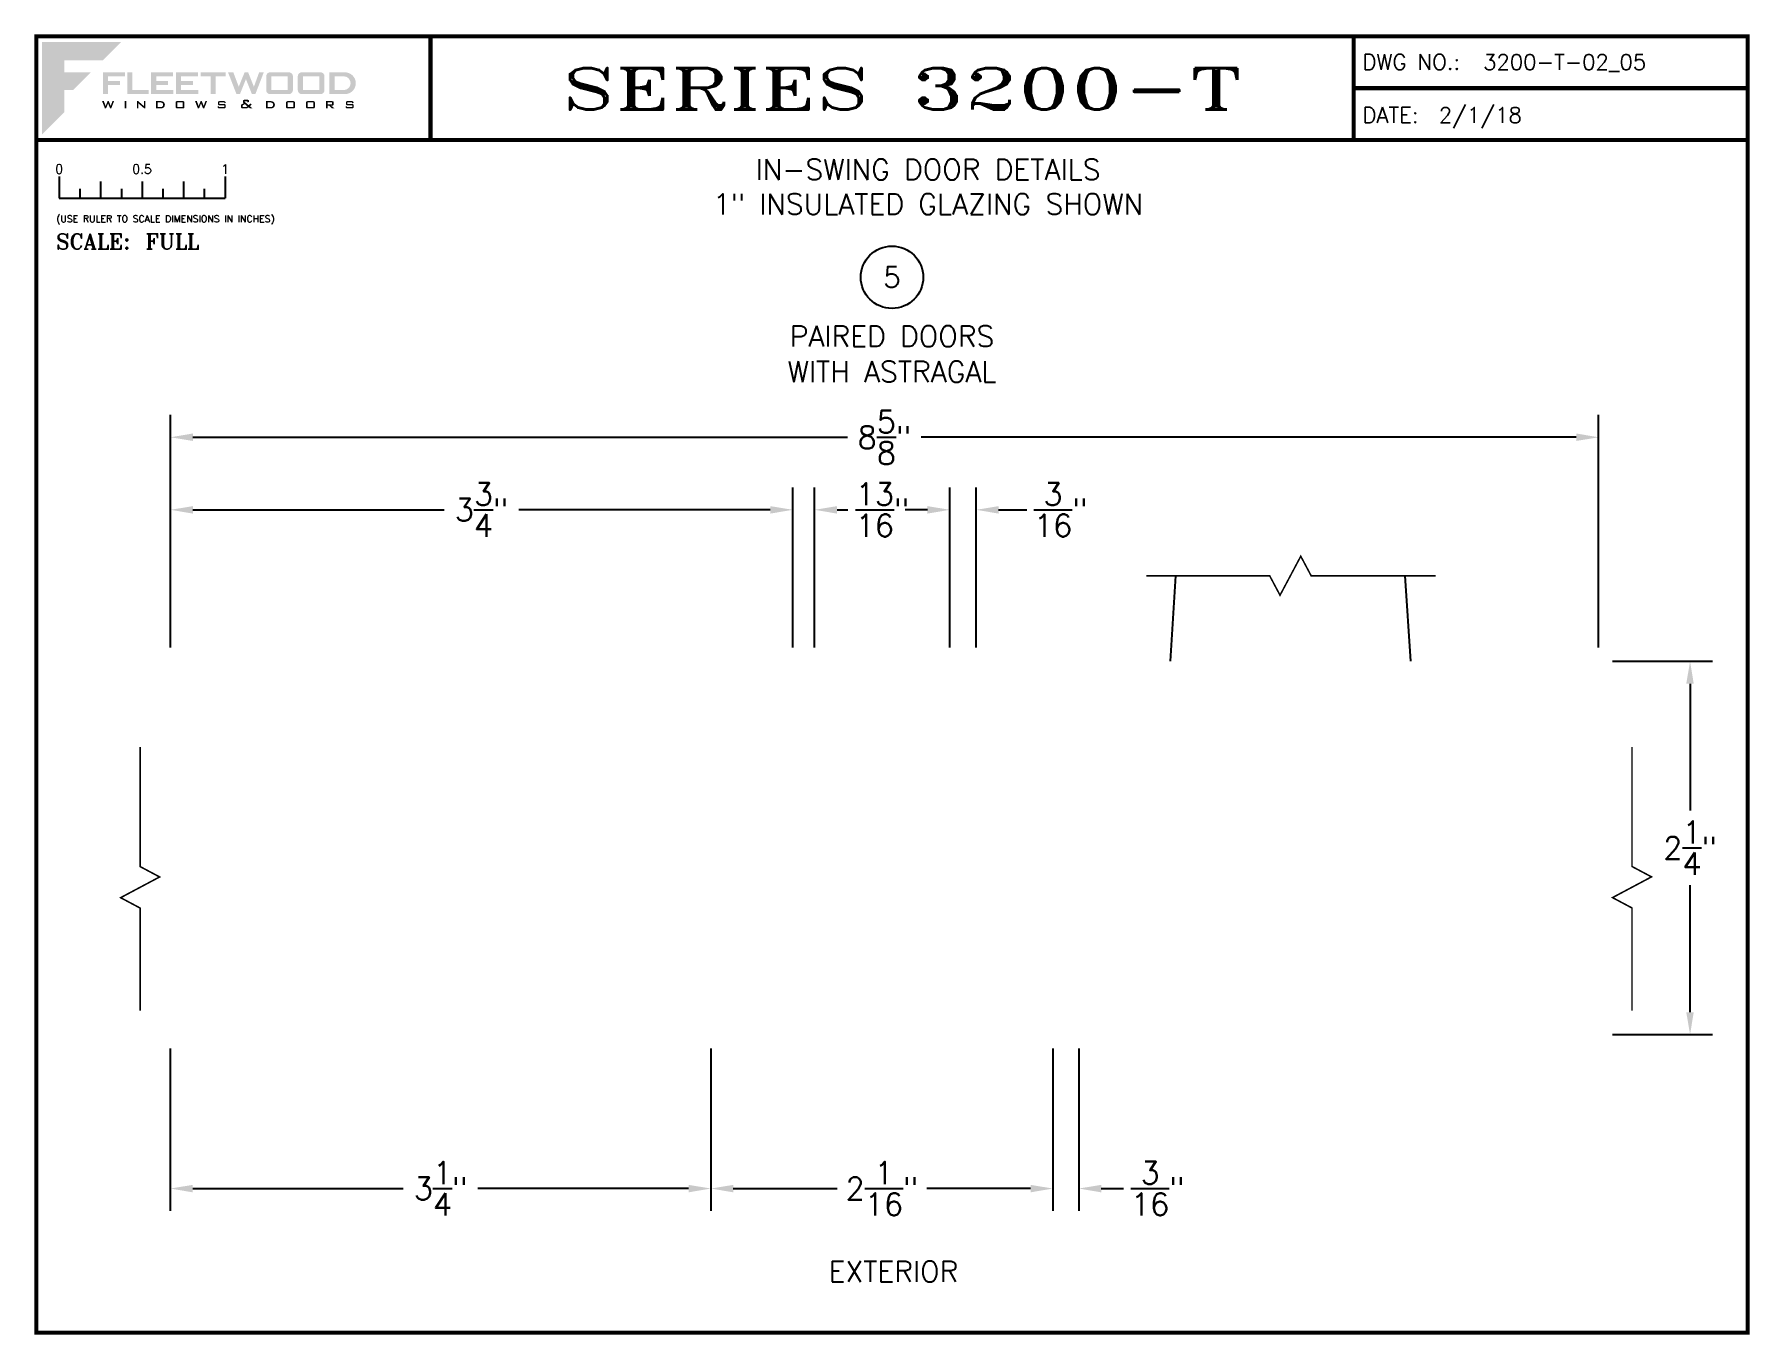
# Paper-space layout 'DETAIL 5' of a CAD drawing. Extents: x 0.1 to 10.5, y 0.1 to 7.9.
import ezdxf
from ezdxf.enums import TextEntityAlignment as Align

# ---------------------------------------------------------------- set-up
doc = ezdxf.new("R2010")
doc.units = 0
doc.header["$MEASUREMENT"] = 0
doc.layers.get('0').update_dxf_attribs({"linetype": 'CONTINUOUS'})
doc.layers.get('DEFPOINTS').update_dxf_attribs({"linetype": 'CONTINUOUS'})
for name, color, linetype in [('Ballons', 7, 'CONTINUOUS'), ('DIM', 7, 'CONTINUOUS'), ('TEXT', 7, 'CONTINUOUS')]:
    doc.layers.add(name, color=color, linetype=linetype)
doc.layers.add('VP', color=40, linetype='CONTINUOUS', plot=False)
doc.layers.get('VP').off()
doc.styles.add('ROMANS', font='romans')
doc.styles.add('ROMANT', font='romant')
doc.styles.add('SIMPLEX-094', font='simplex.shx', dxfattribs={"height": 0.094})
doc.styles.get("Standard").update_dxf_attribs({"font": 'simplex.shx'})
doc.dimstyles.new('FULL SCALE', dxfattribs={"dimscale": 0.75, "dimtxt": 0.18, "dimasz": 0.18, "dimexe": 0.18, "dimexo": 0.125, "dimgap": 0.09, "dimtad": 0, "dimtih": 1, "dimtoh": 1, "dimdec": 4, "dimzin": 0, "dimdsep": 46, "dimlunit": 4, "dimtxsty": 'Standard', "dimcen": 0.09, "dimadec": 0, "dimazin": 0, "dimtfac": 1, "dimtdec": 4, "dimtofl": 0, "dimtmove": 0, "dimatfit": 3, "dimfxl": 1, "dimtolj": 1, "dimtzin": 0, "dimarcsym": 0})

# ---------------------------------------------------------------- blocks, each defined once
blk = doc.blocks.new('Fleetwood_Logo_6-10-15')
at = {"true_color": 0x144494}
h = blk.add_hatch(color=154, dxfattribs=at)
h.dxf.hatch_style = 1
h.paths.add_polyline_path([(0.2526, -0.0017), (0.0019, -0.0017), (0.0019, -0.2942), (0.0725, -0.2236), (0.0725, -0.1535), (0.1007, -0.1535), (0.1567, -0.0976), (0.0725, -0.0976), (0.0725, -0.0596), (0.1946, -0.0596)])
at = {"true_color": 0x656b6f}
h = blk.add_hatch(color=251, dxfattribs=at)
h.dxf.hatch_style = 1
h.paths.add_polyline_path([(0.2487, -0.1256), (0.2112, -0.1256), (0.2112, -0.1102), (0.2647, -0.1102), (0.2647, -0.0976), (0.1946, -0.0976), (0.1946, -0.1667), (0.2112, -0.1667), (0.2112, -0.1377), (0.2487, -0.1377)])
h = blk.add_hatch(color=251, dxfattribs=at)
h.dxf.hatch_style = 1
h.paths.add_polyline_path([(0.2886, -0.0976), (0.272, -0.0976), (0.272, -0.1667), (0.3401, -0.1667), (0.3401, -0.1535), (0.2886, -0.1535)])
h = blk.add_hatch(color=251, dxfattribs=at)
h.dxf.hatch_style = 1
h.paths.add_polyline_path([(0.4175, -0.0976), (0.3474, -0.0976), (0.3474, -0.1667), (0.4185, -0.1667), (0.4185, -0.1534), (0.364, -0.1534), (0.364, -0.1377), (0.4015, -0.1377), (0.4015, -0.1256), (0.364, -0.1256), (0.364, -0.1102), (0.4175, -0.1102)])
h = blk.add_hatch(color=251, dxfattribs=at)
h.dxf.hatch_style = 1
h.paths.add_polyline_path([(0.4965, -0.0976), (0.4264, -0.0976), (0.4264, -0.1667), (0.4975, -0.1667), (0.4975, -0.1534), (0.443, -0.1534), (0.443, -0.1377), (0.4804, -0.1377), (0.4804, -0.1256), (0.443, -0.1256), (0.443, -0.1102), (0.4965, -0.1102)])
h = blk.add_hatch(color=251, dxfattribs=at)
h.dxf.hatch_style = 1
h.paths.add_polyline_path([(0.5842, -0.0976), (0.5054, -0.0976), (0.5054, -0.1102), (0.5365, -0.1102), (0.5365, -0.1667), (0.5531, -0.1667), (0.5531, -0.1102), (0.5842, -0.1102)])
h = blk.add_hatch(color=251, dxfattribs=at)
h.dxf.hatch_style = 1
h.paths.add_polyline_path([(0.6089, -0.0976), (0.5921, -0.0976), (0.6188, -0.1667), (0.63, -0.1667), (0.6489, -0.1192), (0.6679, -0.1667), (0.6789, -0.1667), (0.7056, -0.0976), (0.6908, -0.0976), (0.6742, -0.1433), (0.6558, -0.0976), (0.6446, -0.0976), (0.6261, -0.1433)])
h = blk.add_hatch(color=251, dxfattribs=at)
h.dxf.hatch_style = 1
h.paths.add_polyline_path([(0.7853, -0.0976), (0.726, -0.0976, 0.414214), (0.7133, -0.1102), (0.7133, -0.154, 0.414214), (0.726, -0.1667), (0.7853, -0.1667, 0.414214), (0.798, -0.154), (0.798, -0.1102, 0.414214)])
h.paths.add_polyline_path([(0.7819, -0.1102), (0.7819, -0.154), (0.7294, -0.154), (0.7294, -0.1102)], flags=16)
h = blk.add_hatch(color=251, dxfattribs=at)
h.dxf.hatch_style = 1
h.paths.add_polyline_path([(0.8856, -0.0976), (0.8262, -0.0976, 0.414214), (0.8136, -0.1102), (0.8136, -0.154, 0.414214), (0.8262, -0.1667), (0.8856, -0.1667, 0.414214), (0.8982, -0.154), (0.8982, -0.1102, 0.414214)])
h.paths.add_polyline_path([(0.8822, -0.1102), (0.8822, -0.154), (0.8296, -0.154), (0.8296, -0.1102)], flags=16)
h = blk.add_hatch(color=251, dxfattribs=at)
h.dxf.hatch_style = 1
h.paths.add_polyline_path([(0.9632, -0.0976), (0.914, -0.0976), (0.914, -0.1667), (0.9632, -0.1667, 1)])
h.paths.add_polyline_path([(0.9301, -0.1102), (0.9593, -0.1102, -1), (0.9593, -0.154), (0.9301, -0.154)], flags=16)
h = blk.add_hatch(color=7)
h.dxf.hatch_style = 1
h.paths.add_polyline_path([(0.2301, -0.1891), (0.2251, -0.1891), (0.2196, -0.2043), (0.2134, -0.1891), (0.2097, -0.1891), (0.2035, -0.2043), (0.1978, -0.1891), (0.1922, -0.1891), (0.2011, -0.2121), (0.2048, -0.2121), (0.2112, -0.1963), (0.2175, -0.2121), (0.2212, -0.2121)])
h = blk.add_hatch(color=7)
h.dxf.hatch_style = 1
h.paths.add_polyline_path([(0.2691, -0.1891), (0.2637, -0.1891), (0.2637, -0.2118), (0.2637, -0.2121), (0.2691, -0.2121)])
h = blk.add_hatch(color=7)
h.dxf.hatch_style = 1
h.paths.add_polyline_path([(0.3077, -0.1964), (0.3259, -0.2121), (0.3298, -0.2121), (0.3298, -0.1891), (0.325, -0.1891), (0.325, -0.2047), (0.3067, -0.1891), (0.3029, -0.1891), (0.3029, -0.2121), (0.3077, -0.2121)])
h = blk.add_hatch(color=7)
h.dxf.hatch_style = 1
h.paths.add_polyline_path([(0.3801, -0.1891), (0.3637, -0.1891), (0.3637, -0.2121), (0.3801, -0.2121, 1)])
h.paths.add_polyline_path([(0.3691, -0.2079), (0.3691, -0.1933), (0.3788, -0.1933, -1), (0.3788, -0.2079)], flags=16)
h = blk.add_hatch(color=7)
h.dxf.hatch_style = 1
h.paths.add_polyline_path([(0.4537, -0.2079), (0.4537, -0.1933, 0.414214), (0.4495, -0.1891), (0.4297, -0.1891, 0.414214), (0.4255, -0.1933), (0.4255, -0.2079, 0.414214), (0.4297, -0.2121), (0.4495, -0.2121, 0.414214)])
h.paths.add_polyline_path([(0.4308, -0.2079), (0.4308, -0.1933), (0.4484, -0.1933), (0.4484, -0.2079)], flags=16)
h = blk.add_hatch(color=7)
h.dxf.hatch_style = 1
h.paths.add_polyline_path([(0.5253, -0.1891), (0.5203, -0.1891), (0.5148, -0.2043), (0.5087, -0.1891), (0.5049, -0.1891), (0.4988, -0.2043), (0.493, -0.1891), (0.4874, -0.1891), (0.4963, -0.2121), (0.5001, -0.2121), (0.5064, -0.1963), (0.5127, -0.2121), (0.5164, -0.2121)])
h = blk.add_hatch(color=7)
h.dxf.hatch_style = 1
h.paths.add_polyline_path([(0.5801, -0.1891), (0.5643, -0.1891, 0.414214), (0.56, -0.1933), (0.56, -0.1981, 0.414214), (0.5643, -0.2024), (0.58, -0.2024), (0.58, -0.2078), (0.5637, -0.2078), (0.5637, -0.2052), (0.5591, -0.2062), (0.5591, -0.2078, 0.414214), (0.5634, -0.2121), (0.5805, -0.2121, 0.414214), (0.5848, -0.2078), (0.5848, -0.2024, 0.414214), (0.5805, -0.1982), (0.5648, -0.1982), (0.5648, -0.193), (0.5798, -0.193), (0.5798, -0.1958), (0.5843, -0.1948), (0.5843, -0.1933, 0.414214)])
h = blk.add_hatch(color=7)
h.dxf.hatch_style = 1
h.paths.add_polyline_path([(0.645, -0.1913, -0.222262), (0.6447, -0.1906), (0.6447, -0.1892), (0.6535, -0.1892), (0.6535, -0.193), (0.6587, -0.1918), (0.6587, -0.189, 0.414214), (0.6544, -0.1847), (0.6437, -0.1847, 0.414214), (0.6394, -0.189), (0.6394, -0.1922, 0.222262), (0.6407, -0.1948), (0.6415, -0.1955), (0.6345, -0.1998, 0.260684), (0.6329, -0.2027), (0.6329, -0.2078, 0.414214), (0.6372, -0.2121), (0.6514, -0.2121, 0.17577), (0.6536, -0.2113), (0.657, -0.2085), (0.6614, -0.2121), (0.6699, -0.2121), (0.6613, -0.2049), (0.6676, -0.1997), (0.6637, -0.1964), (0.6574, -0.2017)])
h.paths.add_polyline_path([(0.6532, -0.2052), (0.6509, -0.2072, -0.17577), (0.6502, -0.2074), (0.6382, -0.2074), (0.6382, -0.2033, -0.260684), (0.6387, -0.2025), (0.6451, -0.1985)], flags=16)
h = blk.add_hatch(color=7)
h.dxf.hatch_style = 1
h.paths.add_polyline_path([(0.7294, -0.1891), (0.713, -0.1891), (0.713, -0.2121), (0.7294, -0.2121, 1)])
h.paths.add_polyline_path([(0.7184, -0.2079), (0.7184, -0.1933), (0.7281, -0.1933, -1), (0.7281, -0.2079)], flags=16)
h = blk.add_hatch(color=7)
h.dxf.hatch_style = 1
h.paths.add_polyline_path([(0.8045, -0.2079), (0.8045, -0.1933, 0.414214), (0.8003, -0.1891), (0.7805, -0.1891, 0.414214), (0.7763, -0.1933), (0.7763, -0.2079, 0.414214), (0.7805, -0.2121), (0.8003, -0.2121, 0.414214)])
h.paths.add_polyline_path([(0.7816, -0.2079), (0.7816, -0.1933), (0.7992, -0.1933), (0.7992, -0.2079)], flags=16)
h = blk.add_hatch(color=7)
h.dxf.hatch_style = 1
h.paths.add_polyline_path([(0.8678, -0.2079), (0.8678, -0.1933, 0.414214), (0.8636, -0.1891), (0.8438, -0.1891, 0.414214), (0.8396, -0.1933), (0.8396, -0.2079, 0.414214), (0.8438, -0.2121), (0.8636, -0.2121, 0.414214)])
h.paths.add_polyline_path([(0.8449, -0.2079), (0.8449, -0.1933), (0.8624, -0.1933), (0.8624, -0.2079)], flags=16)
h = blk.add_hatch(color=7)
h.dxf.hatch_style = 1
h.paths.add_polyline_path([(0.9277, -0.1993), (0.9277, -0.1933, 0.414214), (0.9235, -0.1891), (0.9028, -0.1891), (0.9028, -0.2121), (0.9082, -0.2121), (0.9082, -0.2035), (0.9131, -0.2035), (0.9224, -0.2121), (0.9303, -0.2121), (0.9197, -0.2035), (0.9235, -0.2035, 0.414214)])
h.paths.add_polyline_path([(0.9082, -0.1993), (0.9082, -0.1933), (0.9214, -0.1933, -0.414214), (0.9224, -0.1943), (0.9224, -0.1983, -0.414214), (0.9214, -0.1993)], flags=16)
h = blk.add_hatch(color=7)
h.dxf.hatch_style = 1
h.paths.add_polyline_path([(0.9867, -0.1982), (0.971, -0.1982), (0.971, -0.193), (0.9859, -0.193), (0.9859, -0.1958), (0.9905, -0.1948), (0.9905, -0.1933, 0.414214), (0.9863, -0.1891), (0.9705, -0.1891, 0.414214), (0.9662, -0.1933), (0.9662, -0.1981, 0.414214), (0.9705, -0.2024), (0.9862, -0.2024), (0.9862, -0.2078), (0.9699, -0.2078), (0.9699, -0.2052), (0.9653, -0.2062), (0.9653, -0.2078, 0.414214), (0.9696, -0.2121), (0.9867, -0.2121, 0.414214), (0.991, -0.2078), (0.991, -0.2024, 0.414214)])
blk = doc.blocks.new('A-SIZE_L')
for p, q in [((8.095, 7.907), (8.095, 7.282)), ((8.095, 7.594), (10.47, 7.594)), ((0.157, 7.282), (10.47, 7.282))]:
    blk.add_line(p, q)
at = {"const_width": 0.025}
for points in [[(0.157, 7.907), (10.47, 7.907), (10.47, 0.093), (0.157, 0.093), (0.157, 7.907)], [(2.532, 7.907), (2.532, 7.282)], [(8.095, 7.907), (8.095, 7.282)], [(8.095, 7.594), (10.47, 7.594)], [(0.157, 7.282), (10.47, 7.282)]]:
    blk.add_lwpolyline(points, dxfattribs=at)
at = {"xscale": 1.898091133004928, "yscale": 1.898091133004928, "zscale": 1.898091133004928}
blk.add_blockref('Fleetwood_Logo_6-10-15', (0.188, 7.875), dxfattribs=at)
for s, style, p in [('DWG NO.:', 'SIMPLEX-094', (8.149, 7.705)), ('DATE:', 'SIMPLEX-094', (8.148, 7.385)), ('SCALE:', 'ROMANT', (0.276, 6.623))]:
    blk.add_text(s, height=0.094, dxfattribs=dict(style=style)).set_placement(p)
for tag, p, style in [('DWG_NO', (8.878, 7.705), 'SIMPLEX-094'), ('DATE', (8.609, 7.385), 'SIMPLEX-094'), ('SCALE', (0.814, 6.623), 'ROMANT')]:
    blk.add_attdef(tag, p, '', height=0.094, dxfattribs=dict(style=style))
for tag, height, style, width, p, p2 in [('DWG_NO', 0.094, 'SIMPLEX-094', 2.60233, (8.876, 7.704), (10.367, 7.704)), ('PRODUCT', 0.25, 'ROMANT', 2.260212, (3.282, 7.465), (7.345, 7.465))]:
    blk.add_attdef(tag, text='', height=height, dxfattribs=dict(style=style, width=width)).set_placement(p, p2, align=Align.FIT)
blk = doc.blocks.new('Full')
for p, q in [((0.137, -0.219), (0.137, -0.35)), ((0.262, -0.294), (0.262, -0.35)), ((0.387, -0.249), (0.387, -0.35)), ((0.512, -0.294), (0.512, -0.35)), ((0.637, -0.249), (0.637, -0.35)), ((0.762, -0.294), (0.762, -0.35)), ((0.887, -0.249), (0.887, -0.35)), ((1.012, -0.294), (1.012, -0.35)), ((1.137, -0.219), (1.137, -0.35)), ((0.137, -0.35), (1.137, -0.35))]:
    blk.add_line(p, q)
for s, p in [('0', (0.137, -0.219)), ('0.5', (0.637, -0.219)), ('1', (1.137, -0.219))]:
    blk.add_text(s, height=0.055).set_placement(p, align=Align.BOTTOM_CENTER)
at = {"style": 'ROMANS'}
blk.add_text('(USE RULER TO SCALE DIMENSIONS IN INCHES)', height=0.04115, dxfattribs=at).set_placement((0.12, -0.495))
blk = doc.blocks.new('*D64')
at = {"layer": 'DEFPOINTS', "color": 0}
for p in [(9.572, 5.49), (0.965, 4.13), (9.572, 4.13)]:
    blk.add_point(p, dxfattribs=at)
at = {"layer": 'DIM', "color": 0, "lineweight": -2}
for p, q in [((0.965, 4.224), (0.965, 5.625)), ((9.572, 4.224), (9.572, 5.625)), ((1.1, 5.49), (5.046, 5.49)), ((9.437, 5.49), (5.49, 5.49))]:
    blk.add_line(p, q, dxfattribs=at)
at = {"layer": 'DIM', "color": 0}
for points in [[(1.1, 5.513), (1.1, 5.468), (0.965, 5.49)], [(9.437, 5.513), (9.437, 5.468), (9.572, 5.49)]]:
    blk.add_solid(points, dxfattribs=at)
at = {"layer": 'DIM', "color": 0, "insert": (5.268, 5.49), "char_height": 0.135, "attachment_point": 5}
blk.add_mtext('\\A1;8{\\H1.000000x;\\S5/8;}"', dxfattribs=at)
blk = doc.blocks.new('*D103')
at = {"layer": 'Ballons', "color": 0, "lineweight": -2}
for p, q in [((0.965, 4.224), (0.965, 5.188)), ((4.715, 4.224), (4.715, 5.188)), ((1.1, 5.053), (2.615, 5.053)), ((4.58, 5.053), (3.065, 5.053))]:
    blk.add_line(p, q, dxfattribs=at)
at = {"layer": 'Ballons', "color": 0}
for points in [[(1.1, 5.075), (1.1, 5.03), (0.965, 5.053)], [(4.58, 5.075), (4.58, 5.03), (4.715, 5.053)]]:
    blk.add_solid(points, dxfattribs=at)
at = {"layer": 'DEFPOINTS', "color": 0}
for p in [(4.715, 5.053), (0.965, 4.13), (4.715, 4.13)]:
    blk.add_point(p, dxfattribs=at)
at = {"layer": 'Ballons', "color": 0, "insert": (2.84, 5.053), "char_height": 0.135, "attachment_point": 5}
blk.add_mtext('\\A1;3{\\H1.000000x;\\S3/4;}"', dxfattribs=at)
blk = doc.blocks.new('*D104')
at = {"layer": 'Ballons', "color": 0, "lineweight": -2}
for p, q in [((9.656, 4.14), (10.258, 4.14)), ((10.123, 4.005), (10.123, 3.24)), ((10.123, 2.025), (10.123, 2.79)), ((9.656, 1.89), (10.258, 1.89))]:
    blk.add_line(p, q, dxfattribs=at)
at = {"layer": 'Ballons', "color": 0}
for points in [[(10.1, 4.005), (10.145, 4.005), (10.123, 4.14)], [(10.1, 2.025), (10.145, 2.025), (10.123, 1.89)]]:
    blk.add_solid(points, dxfattribs=at)
at = {"layer": 'DEFPOINTS', "color": 0}
for p in [(9.562, 4.14), (10.123, 4.14), (9.562, 1.89)]:
    blk.add_point(p, dxfattribs=at)
at = {"layer": 'Ballons', "color": 0, "insert": (10.123, 3.015), "char_height": 0.135, "attachment_point": 5}
blk.add_mtext('\\A1;2{\\H1.000000x;\\S1/4;}"', dxfattribs=at)
blk = doc.blocks.new('*D105')
at = {"layer": 'Ballons', "color": 0, "lineweight": -2}
for p, q in [((4.847, 4.224), (4.847, 5.188)), ((5.662, 4.224), (5.662, 5.188)), ((4.982, 5.053), (5.047, 5.053)), ((5.527, 5.053), (5.465, 5.053))]:
    blk.add_line(p, q, dxfattribs=at)
at = {"layer": 'Ballons', "color": 0}
for points in [[(4.982, 5.075), (4.982, 5.03), (4.847, 5.053)], [(5.527, 5.075), (5.527, 5.03), (5.662, 5.053)]]:
    blk.add_solid(points, dxfattribs=at)
at = {"layer": 'DEFPOINTS', "color": 0}
for p in [(5.662, 5.053), (4.847, 4.13), (5.662, 4.13)]:
    blk.add_point(p, dxfattribs=at)
at = {"layer": 'Ballons', "color": 0, "insert": (5.256, 5.053), "char_height": 0.135, "attachment_point": 5}
blk.add_mtext('\\A1;{\\H1.000000x;\\S13/16;}"', dxfattribs=at)
blk = doc.blocks.new('*D106')
at = {"layer": 'Ballons', "color": 0, "lineweight": -2}
for p, q in [((0.964, 1.806), (0.964, 0.827)), ((4.222, 1.806), (4.222, 0.827)), ((1.099, 0.962), (2.368, 0.962)), ((4.087, 0.962), (2.818, 0.962))]:
    blk.add_line(p, q, dxfattribs=at)
at = {"layer": 'Ballons', "color": 0}
for points in [[(1.099, 0.984), (1.099, 0.939), (0.964, 0.962)], [(4.087, 0.984), (4.087, 0.939), (4.222, 0.962)]]:
    blk.add_solid(points, dxfattribs=at)
at = {"layer": 'DEFPOINTS', "color": 0}
for p in [(0.964, 1.9), (4.222, 1.9), (0.964, 0.962)]:
    blk.add_point(p, dxfattribs=at)
at = {"layer": 'Ballons', "color": 0, "insert": (2.593, 0.962), "char_height": 0.135, "attachment_point": 5}
blk.add_mtext('\\A1;3{\\H1.000000x;\\S1/4;}"', dxfattribs=at)
blk = doc.blocks.new('*D107')
at = {"layer": 'Ballons', "color": 0, "lineweight": -2}
for p, q in [((4.222, 1.806), (4.222, 0.827)), ((6.283, 1.806), (6.283, 0.827)), ((4.357, 0.962), (4.983, 0.962)), ((6.148, 0.962), (5.523, 0.962))]:
    blk.add_line(p, q, dxfattribs=at)
at = {"layer": 'Ballons', "color": 0}
for points in [[(4.357, 0.984), (4.357, 0.939), (4.222, 0.962)], [(6.148, 0.984), (6.148, 0.939), (6.283, 0.962)]]:
    blk.add_solid(points, dxfattribs=at)
at = {"layer": 'DEFPOINTS', "color": 0}
for p in [(4.222, 1.9), (6.283, 1.9), (6.283, 0.962)]:
    blk.add_point(p, dxfattribs=at)
at = {"layer": 'Ballons', "color": 0, "insert": (5.253, 0.962), "char_height": 0.135, "attachment_point": 5}
blk.add_mtext('\\A1;2{\\H1.000000x;\\S1/16;}"', dxfattribs=at)
blk = doc.blocks.new('*D108')
at = {"layer": 'Ballons', "color": 0, "lineweight": -2}
for p, q in [((5.662, 4.224), (5.662, 5.188)), ((5.821, 4.224), (5.821, 5.188)), ((5.527, 5.053), (5.392, 5.053)), ((5.956, 5.053), (6.125, 5.053))]:
    blk.add_line(p, q, dxfattribs=at)
at = {"layer": 'Ballons', "color": 0}
for points in [[(5.527, 5.075), (5.527, 5.03), (5.662, 5.053)], [(5.956, 5.075), (5.956, 5.03), (5.821, 5.053)]]:
    blk.add_solid(points, dxfattribs=at)
at = {"layer": 'DEFPOINTS', "color": 0}
for p in [(5.821, 5.053), (5.662, 4.13), (5.821, 4.13)]:
    blk.add_point(p, dxfattribs=at)
at = {"layer": 'Ballons', "color": 0, "insert": (6.33, 5.053), "char_height": 0.135, "attachment_point": 5}
blk.add_mtext('\\A1;{\\H1.000000x;\\S3/16;}"', dxfattribs=at)
blk = doc.blocks.new('*D109')
at = {"layer": 'Ballons', "color": 0, "lineweight": -2}
for p, q in [((6.283, 1.806), (6.283, 0.827)), ((6.439, 1.806), (6.439, 0.827)), ((6.148, 0.962), (6.013, 0.962)), ((6.574, 0.962), (6.709, 0.962))]:
    blk.add_line(p, q, dxfattribs=at)
at = {"layer": 'Ballons', "color": 0}
for points in [[(6.148, 0.984), (6.148, 0.939), (6.283, 0.962)], [(6.574, 0.984), (6.574, 0.939), (6.439, 0.962)]]:
    blk.add_solid(points, dxfattribs=at)
at = {"layer": 'DEFPOINTS', "color": 0}
for p in [(6.283, 1.9), (6.439, 1.9), (6.439, 0.962)]:
    blk.add_point(p, dxfattribs=at)
at = {"layer": 'Ballons', "color": 0, "insert": (6.915, 0.962), "char_height": 0.135, "attachment_point": 5}
blk.add_mtext('\\A1;{\\H1.000000x;\\S3/16;}"', dxfattribs=at)

psp = doc.layouts.new('DETAIL 5')

# ---------------------------------------------------------------- linework, layer by layer
for p, q in [((7.02258, 4.65553), (6.98924, 4.14023)), ((8.43924, 4.14023), (8.4059, 4.65553))]:
    psp.add_line(p, q)
at = {"layer": 'Ballons', "color": 7, "const_width": 0.0094}
for points in [[(8.59053, 4.65553), (7.83925, 4.65553), (7.77675, 4.77301), (7.65173, 4.53805), (7.58923, 4.65553), (6.84594, 4.65553)], [(0.78193, 3.62306), (0.78193, 2.90256), (0.89941, 2.84005), (0.66445, 2.71504), (0.78193, 2.65253), (0.78193, 2.03472)], [(9.77302, 3.62306), (9.77302, 2.90303), (9.8905, 2.84053), (9.65554, 2.71552), (9.77302, 2.65301), (9.77302, 2.03472)]]:
    psp.add_lwpolyline(points, dxfattribs=at)
at = {"layer": 'TEXT'}
psp.add_circle((5.31325, 6.45469), 0.188, dxfattribs=at)

# ---------------------------------------------------------------- block references
ref = psp.add_blockref('A-SIZE_L', (0, 0))
ref.add_attrib('DATE', '2/1/18', (8.60916, 7.38469), dxfattribs={"height": 0.094, "style": 'SIMPLEX-094'})
ref.add_attrib('SCALE', 'FULL', (0.81442, 6.62314), dxfattribs={"height": 0.094, "style": 'ROMANT'})
ref.add_attrib('PRODUCT', 'SERIES 3200-T', dxfattribs={"height": 0.25, "style": 'ROMANT', "width": 1.324706}).set_placement((3.32575, 7.46527), (7.42603, 7.46527), align=Align.FIT)
ref.add_attrib('DWG_NO', '3200-T-02_05', (8.87603, 7.70418), dxfattribs={"height": 0.094, "style": 'SIMPLEX-094'})
psp.add_blockref('Full', (0.15675, 7.2815))

# ---------------------------------------------------------------- texts
psp.add_text('5', height=0.124, dxfattribs=at).set_placement((5.31325, 6.45469), align=Align.MIDDLE_CENTER)
for s, p in [('PAIRED DOORS', (5.31325, 6.03632)), ('WITH ASTRAGAL', (5.31325, 5.82318))]:
    psp.add_text(s, height=0.125, dxfattribs=at).set_placement(p, align=Align.CENTER)
psp.add_text('EXTERIOR', height=0.125, dxfattribs=at).set_placement((5.32168, 0.46203), align=Align.MIDDLE)
at = {"layer": 'TEXT', "insert": (5.53027, 7.16681), "char_height": 0.125, "width": 2.9166667, "attachment_point": 2}
psp.add_mtext('IN-SWING DOOR DETAILS\\P1" INSULATED GLAZING SHOWN', dxfattribs=at)

# ---------------------------------------------------------------- dimensions: what is measured, and where the dimension line sits
at = {"layer": 'Ballons'}
for base, p1, p2, picture, middle in [((4.71525, 5.05293), (0.96453, 4.12977), (4.71525, 4.13022), '*D103', (2.83989, 5.05293)), ((0.96444, 0.96178), (4.22204, 1.90023), (0.96444, 1.90023), '*D106', (2.59324, 0.96178)), ((6.28304, 0.96178), (4.22204, 1.90023), (6.28304, 1.90023), '*D107', (5.25254, 0.96178)), ((6.4392891137, 0.9617797459), (6.2830391137, 1.9002251976), (6.4392891137, 1.9002251976), '*D109', (6.9150033994, 0.9617797459))]:
    dim = psp.add_linear_dim(base=base, p1=p1, p2=p2, dimstyle='FULL SCALE', dxfattribs=at)
    dim.commit()
    dim.dimension.update_dxf_attribs({"geometry": picture, "text_midpoint": middle})
for base, p1, p2, picture, middle in [((5.662416, 5.052932), (4.847071, 4.130226), (5.662416, 4.130225), '*D105', (5.256403, 5.052932)), ((5.82108, 5.05293), (5.66242, 4.13023), (5.82108, 4.13022), '*D108', (6.33032, 5.05293))]:
    dim = psp.add_linear_dim(base=base, p1=p1, p2=p2, dimstyle='FULL SCALE', dxfattribs=at)
    dim.commit()
    dim.dimension.update_dxf_attribs({"geometry": picture, "text_midpoint": middle, "dimtype": 160})
dim = psp.add_linear_dim(base=(10.12269, 4.13977), p1=(9.56189, 1.89023), p2=(9.5618, 4.13977), angle=270, dimstyle='FULL SCALE', override={"dimtmove": 1}, dxfattribs=at)
dim.commit()
dim.dimension.update_dxf_attribs({"geometry": '*D104', "text_midpoint": (10.12269, 3.015), "dimtype": 160})
at = {"layer": 'DIM'}
dim = psp.add_linear_dim(base=(9.5718, 5.49043), p1=(0.96453, 4.12977), p2=(9.5718, 4.12977), dimstyle='FULL SCALE', dxfattribs=at)
dim.commit()
dim.dimension.update_dxf_attribs({"geometry": '*D64', "text_midpoint": (5.26816, 5.49043)})

# ---------------------------------------------------------------- viewports
at = {"layer": 'VP', "view_target_point": (25.32413, 20.5149)}
for center, size, view_center_point, view_height, status in [((2.82138, 4.6477), (1.56416, 0.3300329), (-2.21435, 2.38338), 0.3300329, 4), ((5.25823, 1.37772), (6.43786, 0.29986859), (0.22251, -2.43199), 0.29986859, 3)]:
    psp.add_viewport(center=center, size=size, view_center_point=view_center_point, view_height=view_height, status=status, dxfattribs=at)
psp.add_viewport(center=(5.27748, 3.00517), size=(8.99109, 2.9550313), view_center_point=(0.24175, -0.02633), view_height=2.9550313, dxfattribs=at)

doc.saveas('drawing.dxf')
